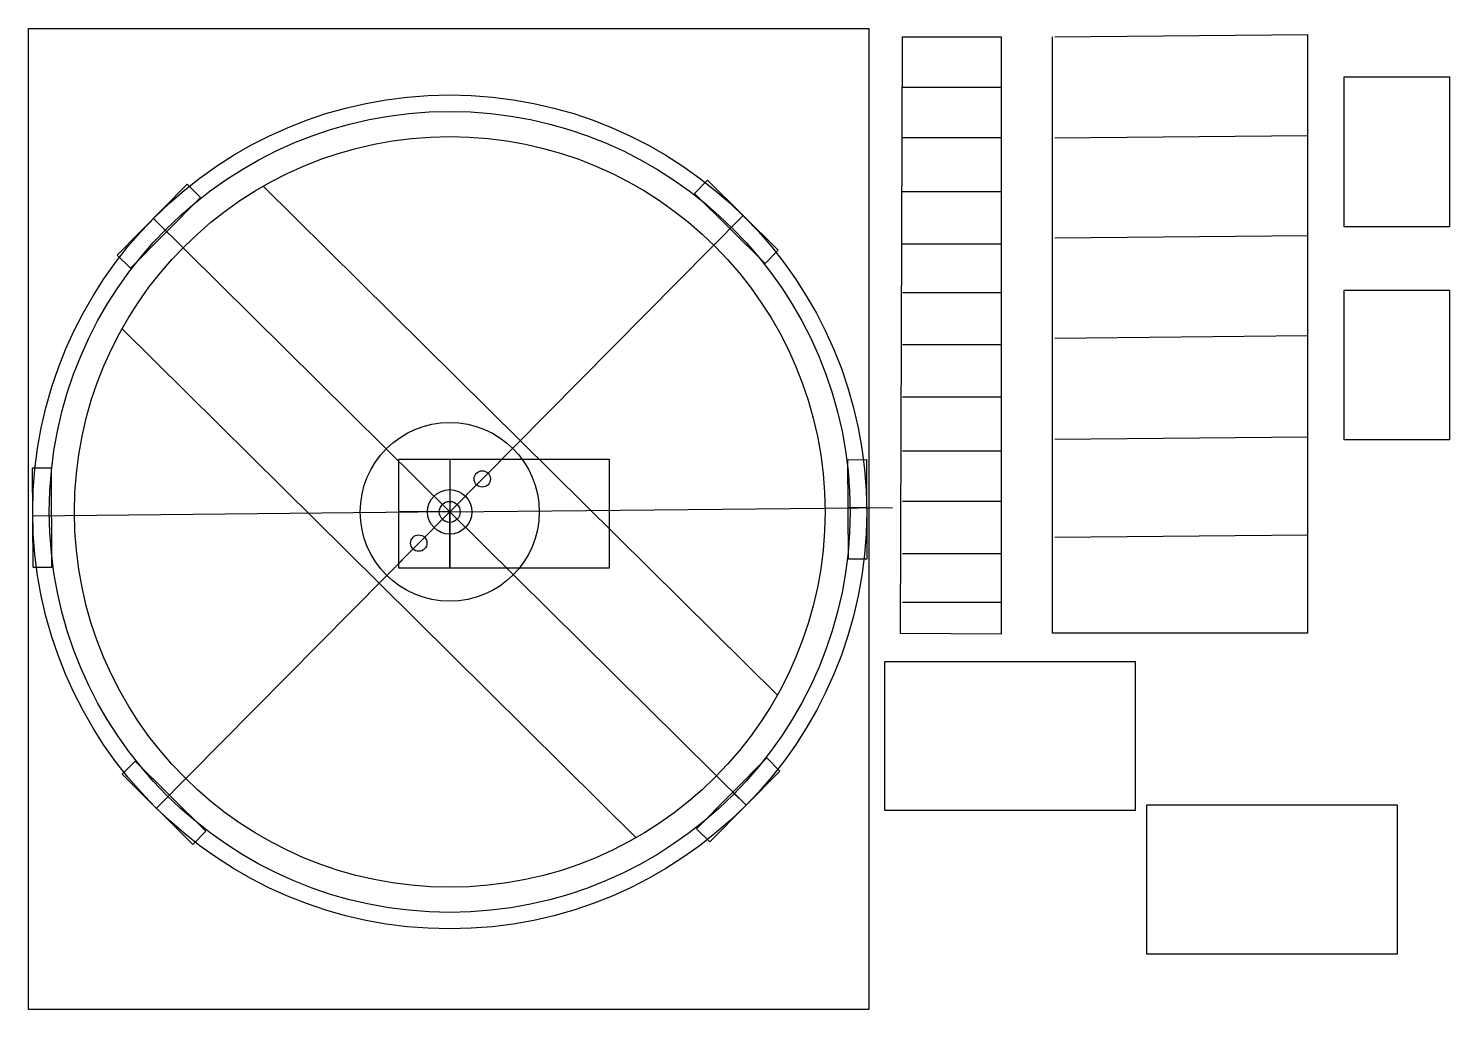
# Paper-space layout 'Layout3' of a CAD drawing. Header units: centimetres. Extents: x 0.1 to 28.5, y 0.6 to 20.2.
import ezdxf

# ---------------------------------------------------------------- set-up
doc = ezdxf.new("R2010")
doc.units = ezdxf.units.CM
doc.header["$MEASUREMENT"] = 0

psp = doc.layouts.new('Layout3')

# ---------------------------------------------------------------- linework, layer by layer
for p, q in [((17.515, 8.109), (17.558, 20.047)), ((17.558, 20.047), (19.529, 20.047)), ((19.529, 20.047), (19.529, 8.095)), ((20.559, 8.113), (20.559, 20.047)), ((20.607, 20.047), (25.664, 20.095)), ((25.664, 20.095), (25.664, 8.113)), ((17.558, 19.042), (19.529, 19.042)), ((17.558, 18.032), (19.529, 18.032)), ((20.607, 18.026), (25.664, 18.074)), ((4.761, 17.06), (9.905, 11.967)), ((17.558, 16.952), (19.529, 16.952)), ((2.827, 16.15), (2.562, 16.411)), ((20.607, 16.022), (25.664, 16.07)), ((17.558, 15.908), (19.529, 15.908)), ((17.558, 14.933), (19.529, 14.933)), ((7.08, 9.113), (1.936, 14.206)), ((20.607, 14.018), (25.664, 14.067)), ((17.558, 13.888), (19.529, 13.888)), ((17.558, 12.843), (19.529, 12.843)), ((9.905, 11.967), (15.05, 6.874)), ((20.607, 11.994), (25.664, 12.042)), ((9.752, 11.812), (9.26, 11.315)), ((17.558, 11.764), (19.529, 11.764)), ((8.493, 11.592), (8.493, 9.411)), ((8.493, 10.54), (0.148, 10.457)), ((7.233, 9.268), (8.494, 10.539)), ((8.493, 10.54), (7.474, 10.54)), ((8.493, 10.54), (17.355, 10.629)), ((8.493, 10.54), (8.493, 10.54)), ((8.493, 10.54), (8.493, 10.54)), ((8.493, 10.54), (8.493, 10.54)), ((8.493, 10.54), (8.493, 10.54)), ((8.493, 10.54), (8.493, 10.54)), ((8.493, 10.54), (8.493, 10.54)), ((8.493, 10.54), (8.493, 10.54)), ((8.493, 10.54), (8.493, 10.54)), ((8.493, 10.54), (8.493, 10.54)), ((8.493, 10.54), (8.493, 10.54)), ((8.493, 10.54), (8.493, 10.54)), ((8.493, 10.54), (8.493, 10.54)), ((8.493, 10.54), (8.493, 10.54)), ((8.493, 10.54), (8.493, 10.54)), ((8.493, 10.54), (8.493, 10.54)), ((8.493, 10.54), (8.493, 10.54)), ((8.493, 10.54), (8.493, 10.54)), ((8.493, 10.54), (8.493, 10.54)), ((8.493, 10.54), (8.493, 10.54)), ((8.493, 10.54), (8.493, 10.54)), ((8.493, 10.54), (8.493, 10.54)), ((8.493, 10.54), (8.493, 10.54)), ((8.493, 10.54), (8.493, 10.54)), ((8.493, 10.54), (8.493, 10.54)), ((8.493, 10.54), (8.493, 10.54)), ((8.493, 9.411), (8.493, 10.54)), ((16.837, 10.624), (16.466, 10.622)), ((17.558, 10.754), (19.529, 10.754)), ((0.52, 10.458), (0.148, 10.457)), ((20.607, 10.032), (25.664, 10.08)), ((7.233, 9.268), (7.759, 9.799)), ((17.558, 9.709), (19.529, 9.709)), ((7.08, 9.113), (12.224, 4.02)), ((7.235, 9.266), (7.235, 9.266)), ((17.558, 8.734), (19.529, 8.734)), ((19.529, 8.095), (17.515, 8.109)), ((25.664, 8.113), (20.559, 8.113)), ((2.198, 5.552), (2.883, 4.874)), ((2.883, 4.874), (2.622, 4.61)), ((2.957, 4.946), (2.957, 4.946)), ((14.423, 4.669), (14.159, 4.93)), ((2.623, 4.608), (2.623, 4.608)), ((2.623, 4.608), (2.623, 4.608)), ((2.623, 4.608), (2.623, 4.608)), ((2.623, 4.608), (2.623, 4.608)), ((2.623, 4.608), (2.623, 4.608))]:
    psp.add_line(p, q)
for points in [[(0.061, 20.216), (16.882, 20.216), (16.882, 0.58), (0.061, 0.58)], [(26.392, 19.245), (28.505, 19.245), (28.505, 16.246), (26.392, 16.246)], [(3.505, 16.835), (2.103, 15.419), (1.839, 15.68), (3.24, 17.096)], [(13.65, 17.177), (15.066, 15.776), (14.804, 15.512), (13.389, 16.913)], [(8.494, 10.539), (2.562, 16.411), (2.562, 16.411), (8.494, 10.539)], [(8.493, 10.54), (8.493, 10.54), (14.364, 16.47), (14.364, 16.47)], [(26.392, 14.979), (28.505, 14.979), (28.505, 11.981), (26.392, 11.981)], [(0.515, 11.422), (0.525, 9.43), (0.153, 9.428), (0.143, 11.42)], [(7.474, 11.592), (11.682, 11.592), (11.682, 9.411), (7.474, 9.411)], [(16.833, 11.587), (16.843, 9.595), (16.471, 9.593), (16.461, 11.585)], [(8.493, 10.54), (8.494, 10.539), (2.623, 4.608), (2.622, 4.61)], [(8.494, 10.539), (14.423, 4.669), (14.423, 4.669), (8.494, 10.539)], [(17.203, 7.547), (22.212, 7.547), (22.212, 4.563), (17.203, 4.563)], [(2.198, 5.552), (3.614, 4.15), (3.352, 3.886), (1.937, 5.288)], [(15.101, 5.354), (13.699, 3.938), (13.435, 4.199), (14.837, 5.615)], [(22.444, 4.674), (27.454, 4.674), (27.454, 1.69), (22.444, 1.69)]]:
    psp.add_lwpolyline(points, close=True)
for centre, radius in [((8.493, 10.54), 8.345), ((8.493, 10.54), 8.015), ((8.493, 10.54), 7.512), ((8.493, 10.54), 1.79), ((9.145, 11.199), 0.163), ((8.493, 10.54), 0.445), ((8.493, 10.54), 0.445), ((8.493, 10.54), 0.209), ((7.874, 9.915), 0.164)]:
    psp.add_circle(centre, radius)

doc.saveas('drawing.dxf')
